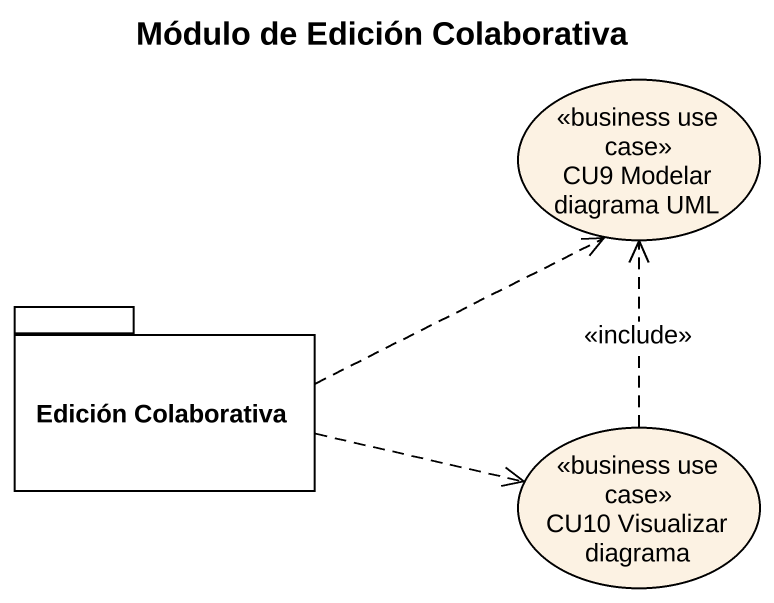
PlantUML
@startuml
title Módulo de Edición Colaborativa
usecase "CU9 Modelar diagrama UML" as CU9_Modelar_diagrama_UML <<business use case>>
package "Edición Colaborativa" as Edición_Colaborativa {
}
usecase "CU10 Visualizar diagrama" as CU10_Visualizar_diagrama <<business use case>>
Edición_Colaborativa .right.> CU9_Modelar_diagrama_UML
Edición_Colaborativa .right.> CU10_Visualizar_diagrama
CU10_Visualizar_diagrama .up.> CU9_Modelar_diagrama_UML : <<include>>
@enduml
